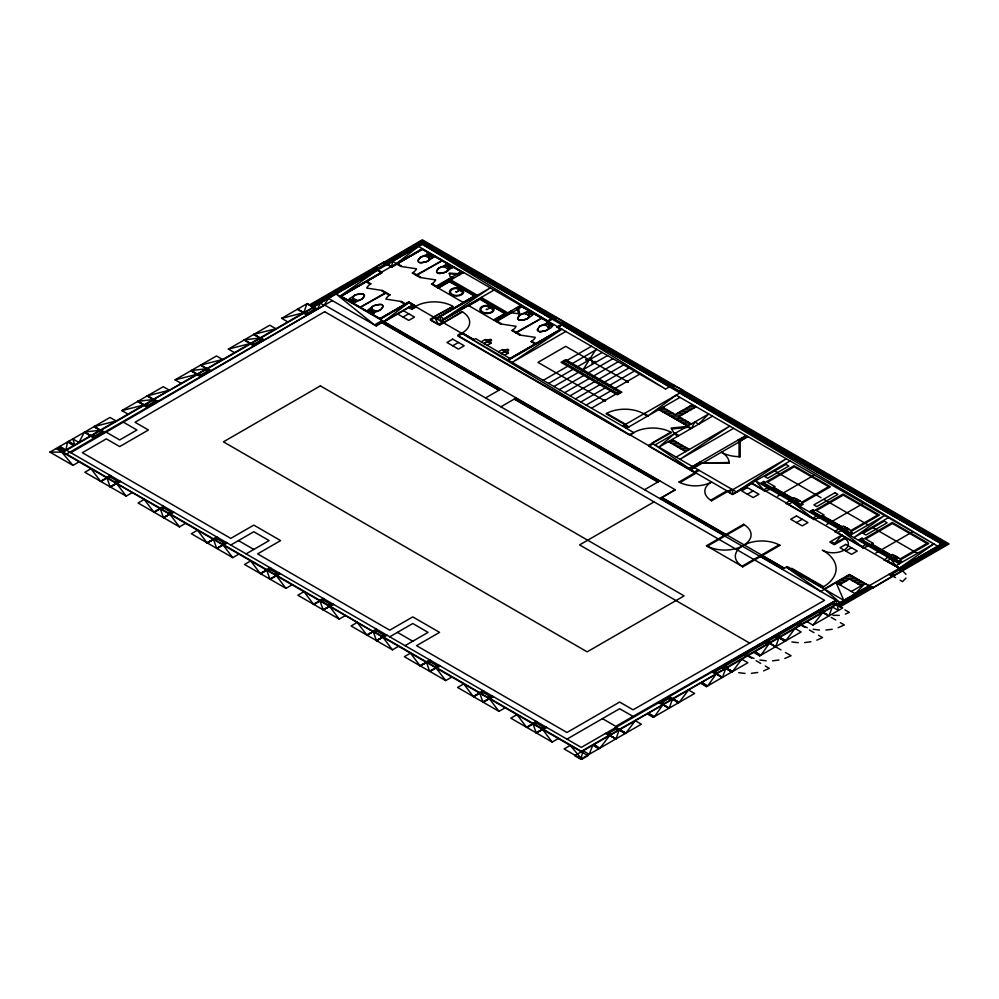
<?xml version="1.0" encoding="UTF-8"?>
<svg xmlns="http://www.w3.org/2000/svg" width="999" height="999" viewBox="0 0 999 999"><rect width="100%" height="100%" fill="white"/><g stroke="black" fill="none" stroke-linecap="round" stroke-linejoin="round"><path stroke-width="1.5" d="M649.325 446.041L732.629 494.13L732.679 489.722M382.754 305.582A5.232 3.022 0 0 1 382.804 306.044L382.817 306.069M592.095 363.673L592.157 361.588L595.716 361.588M351.611 300.537L352.709 301.036M449.463 266.571L448.364 266.034M530.569 313.399L529.532 312.862M548.414 324.675L549.487 325.299M550.262 324.8L547.489 323.339M459.315 274.95L457.767 273.726L449.388 273.064L449.837 276.111L453.346 278.396M353.221 300.549L350.874 300.05L351.623 299.613L355.669 301.823M370.217 311.151L371.715 311.026M447.839 266.608L449.213 266.571L446.853 266.109L448.576 266.233M529.208 313.711L529.77 313.012L531.193 313.936L529.208 313.873M549.937 324.588L548.713 324.95L549.4 324.375M603.346 400.736C606.131 402.135 601.835 400.761 604.095 400.174C607.417 402.085 602.185 399.8 604.845 400.199L604.944 401.186L603.346 400.736L605.019 400.249L604.607 401.323L603.371 400.761L604.495 401.323L605.357 400.562L603.871 400.237L605.419 400.599M626.773 381.044L627.809 381.705C624.912 379.882 629.52 382.742 626.423 382.167L626.373 381.081L627.747 381.88L626.198 381.181L626.885 381.044L627.572 382.043L625.961 381.905L626.535 381.019L627.834 381.63L626.997 381.044M355.619 302.11L354.37 302.085L355.182 301.548M374.225 312.849L372.927 312.625L374.275 312.562M529.233 311.213L527.772 312.063L529.695 313.074M548.988 322.615L546.765 322.952L548.176 322.153M364.198 295.741L364.223 295.329A5.232 3.022 0 0 0 364.148 294.842M537.624 329.52L537.587 329.92A5.232 3.022 0 0 0 537.662 330.469M517.932 318.144L517.907 318.519A5.232 3.022 0 0 0 517.969 319.093M353.471 300.574L352.372 299.975M528.721 313.311L530.319 313.474M433.079 257.317L432.392 256.855L433.766 256.094M451.685 268.007L450.312 267.944L451.61 268.169M383.591 262.125L391.695 266.333L392.607 261.363L396.453 263.586L418.494 246.416L547.602 320.954L555.244 316.546L422.29 239.785L373.951 268.232M457.767 273.726L457.592 274.425L449.213 273.689M371.815 311.326L373.663 312.337M372.053 311.338L370.654 311.526M429.008 255.732L430.082 256.356M430.844 255.931L429.233 255.869L430.569 255.682M943.655 542.782L574.65 755.694L580.731 759.215L583.141 750.798L589.223 754.307L592.732 745.254L598.813 748.775L593.881 744.592L599.962 748.114L609.665 735.476M418.281 260.314L420.154 257.742M436.875 271.054L437.4 270.142M364.098 296.029L363.611 296.903M382.679 306.793L382.292 307.792L382.517 307.205M518.031 317.907L518.756 316.608M537.724 329.283L538.236 328.346M353.746 303.496L352.422 302.722M372.34 314.223L370.966 313.436M452.197 266.533L453.571 267.332M548.064 321.89L549.438 322.677M626.423 382.167L625.911 381.343L627.547 381.993L626.086 381.243M303.796 312.637L306.955 303.721L313.624 307.505L304.208 312.937L297.665 309.091L303.509 312.799L281.643 318.344L287.787 321.89M778.958 637.737L775.736 646.628L769.193 642.844L778.558 637.437L785.039 641.258L779.245 637.574M905.993 578.046L902.547 581.63L900.136 580.232M518.006 317.457L518.943 316.021M369.642 310.677C365.297 308.703 369.48 313.162 371.89 313.236M527.747 312.088L526.473 312.088M547.502 323.489L546.216 323.489M582.342 370.904L588.361 361.326L586.301 359.34L592.207 360.564L590.147 358.579L596.178 349.001M363.174 297.927L364.111 296.478A5.894 3.397 0 0 0 364.335 295.954A7.43 4.296 0 0 0 364.448 295.317M538.249 328.246L537.762 328.858A5.882 3.397 0 0 0 537.537 329.395M382.167 308.004L380.881 309.328A6.056 3.496 0 0 1 380.519 309.702M363.636 296.978L362.325 298.551A6.056 3.496 0 0 1 361.925 298.963M437.312 270.105L437.824 269.181M769.367 643.281L760.988 655.144L754.907 651.623L759.727 655.868L801.111 631.98L795.029 628.458L785.676 640.883L779.582 637.374L785.326 641.083L778.721 637.337L800.424 624.812L804.844 627.372M419.28 258.479L418.319 259.84A5.882 3.397 0 0 0 418.069 260.427A7.43 4.283 0 0 0 417.957 261.051A4.508 2.597 0 0 0 418.094 261.538M437.587 269.493L436.888 270.629A5.882 3.397 0 0 0 436.663 271.154A7.43 4.283 0 0 0 436.563 271.79A4.508 2.597 0 0 0 436.638 272.252M437.662 269.755L438.698 268.444M518.781 316.596L519.817 315.272A6.044 3.496 0 0 1 520.192 314.972A2.56 1.474 0 0 1 520.679 314.697M538.536 327.997L539.56 326.673A6.044 3.496 0 0 1 539.947 326.373M806.917 621.603L812.999 625.112L822.814 612.424M352.784 297.215L353.546 296.366M371.391 307.954L372.59 306.581A6.618 3.821 0 0 1 373.239 306.106A3.047 1.761 0 0 1 373.776 305.806A6.056 3.496 0 0 1 374.4 305.607L377.31 304.72M529.32 316.745L528.071 318.069A6.618 3.821 0 0 1 527.435 318.544A3.047 1.761 0 0 1 526.935 318.868A6.044 3.496 0 0 1 526.323 319.068L525.149 319.393M549.063 328.147C544.967 331.044 555.469 326.71 550.761 325.437M433.653 255.831L434.977 256.593M528.371 310.514L529.695 311.276M603.346 400.799L604.782 401.298L603.458 400.462L603.92 401.261M526.498 311.763L527.784 311.863M447.552 270.654L446.953 271.216M458.816 289.173L459.465 289.173M459.465 289.373L458.816 289.373M460.776 290.297L461.413 290.297M461.401 290.509L460.814 290.534M489.248 306.743L489.897 306.743M489.872 306.955L489.26 306.955M491.196 307.867L491.845 307.867M491.82 308.079L491.233 308.104M381.755 272.739L373.489 267.957L309.89 304.683L317.582 309.128L320.217 303.159L324.063 305.382L328.484 298.389L376.186 325.924L382.105 320.529L374.463 324.937L336.126 293.981L383.828 321.516L408.741 302.697L414.772 306.181M434.515 256.531L428.546 260.577M532.792 314.922L528.259 318.144M351.049 299.95L349.263 298.788L352.709 296.666M368.206 309.915L372.452 306.531A12 6.931 0 0 1 373.414 305.931A8.242 4.758 0 0 1 374.126 305.582A5.807 3.359 0 0 1 374.825 305.307M450.761 268.419L447.227 271.266A11.976 6.918 0 0 1 446.241 271.89A8.242 4.758 0 0 1 445.479 272.265M352.722 296.653L353.858 295.791A12 6.931 0 0 1 354.82 295.192A8.242 4.758 0 0 1 355.532 294.842A5.807 3.359 0 0 1 356.231 294.568M789.635 500.524L790.259 500.024L800.361 505.931L801.398 505.332L761.9 482.529L760.876 483.129L771.091 488.961L764.485 491.246L765.234 490.821M838.661 528.833L839.285 528.334L849.45 534.265L850.486 533.666L810.926 510.839L809.902 511.426L820.117 517.27L819.317 517.657M790.259 500.024L785.726 503.508L787.05 503.409M839.285 528.334L834.752 531.818L836.076 531.718M863.511 547.552L862.774 547.989L869.367 545.704L859.09 539.835L860.127 539.235L899.674 562.075L898.65 562.674L888.548 556.768L884.003 560.252L885.326 560.152M377.335 270.18L339.972 296.204L391.121 266.671M428.621 260.527L428.696 260.477A11.976 6.918 0 0 1 427.647 261.151A8.242 4.758 0 0 1 426.873 261.526M528.334 318.094L528.409 318.044A11.976 6.918 0 0 1 527.36 318.718A8.242 4.758 0 0 1 526.585 319.093A5.807 3.347 0 0 1 525.886 319.368M887.849 557.23L888.548 556.768M743.568 545.292L745.329 544.155A25.649 14.81 0 0 0 745.316 525.437L743.568 524.313L706.455 545.766L707.255 546.228L725.449 535.726L724.65 535.264M790.259 569.23L786.475 567.045L787.274 566.583L822.876 587.125L826.011 585.127A44.943 25.949 0 0 0 825.973 552.347M461.913 333.179L463.698 332.043A26.498 15.297 0 0 0 464.223 313.074L462.525 311.888M557.255 327.06L561.788 324.962M520.229 305.682L547.602 321.616L551.685 319.131L547.489 321.553L521.49 306.406L518.506 308.129M70.842 452.697L324.638 305.045L839.922 602.547L824.587 589.248M383.828 321.99L408.741 307.605L410.514 308.629L415.347 305.844L408.741 302.035L380.157 318.731L340.884 296.204L381.643 272.665L340.996 296.266L380.032 318.806L408.916 302.135L415.172 305.944L408.741 302.235M388.012 264.211L387.437 264.548L391.695 266.995L422.227 249.238L463.161 272.739M441.408 321.091L480.444 298.414L506.618 313.536L495.079 320.192L496.341 320.929L510.814 312.575M508.166 359.64L560.926 329.171L507.767 359.865M79.108 461.85L72.964 465.397L49.95 452.11L110.002 417.432L116.134 420.979L94.206 426.548L100.587 430.494L91.221 435.901L84.678 432.055L100.062 430.269L93.918 426.723M128.022 414.123L121.878 410.577L163.274 386.675L169.418 390.222L147.477 395.791L153.334 399.513L137.899 401.323L144.443 405.169L153.858 399.737M181.244 383.404L175.1 379.857L216.483 355.956L222.627 359.503L200.762 365.035L207.305 368.881L250.761 343.793L244.093 340.01M228.371 349.101L269.755 325.199L275.899 328.746L253.971 334.315L259.827 338.024L244.38 339.847L250.237 343.556L228.371 349.101L234.515 352.647M281.643 318.344L307.242 303.559L314.198 307.168M310.689 305.145L374.3 268.419M384.515 262.525L422.34 240.684L554.495 316.983M311.613 305.682L375.212 268.956M385.439 263.062L422.29 241.783L553.521 317.545M376.823 268.818L385.439 263.848M312.924 306.443L376.536 269.718M386.75 263.823L423.613 242.545M941.47 543.918L422.34 244.193L62.238 452.11L49.95 452.11M377.51 270.279L381.593 272.165M62.7 452.372L90.996 436.026L84.391 432.217L78.946 442.457L72.802 438.911L74.75 444.88L68.606 441.333L73.601 445.542L67.457 441.995L66.021 449.912L59.878 446.366L64.011 451.073L57.867 447.527L72.964 465.397M144.268 405.269L100.812 430.369L94.206 426.548M197.54 374.513L153.396 399.475M207.13 368.981L197.078 374.25M422.977 244.568L425.05 243.369M424.413 245.392L426.473 244.193M93.519 436.825L102.185 431.818M146.791 406.069L155.407 401.099M200.062 375.312L208.679 370.342M253.284 344.593L261.9 339.623M306.556 313.836L315.172 308.866M425.849 246.216L427.909 245.03M66.546 454.058L332.33 300.612M391.695 266.333L422.34 248.639M391.571 266.933L387.562 264.485L391.695 266.87L422.34 249.163L461.788 272.065M340.996 296.266L382.33 272.402L377.909 270.055M391.695 266.995L422.34 249.3M427.285 247.053L429.345 245.854M428.721 247.877L430.781 246.678M430.157 248.701L432.217 247.515M396.74 264.086L400.761 266.408L401.448 266.009L397.427 263.686M431.593 249.538L433.653 248.339M433.029 250.362L435.089 249.163M349.675 299.213L348.863 299.95L353.346 302.535M428.434 255.269L426.648 254.108L428.833 253.771L433.316 256.356M434.453 251.186L436.526 250M435.889 252.023L437.962 250.824M437.325 252.847L439.398 251.648M352.884 302.797L354.37 301.935M438.761 253.671L440.834 252.485M353.634 303.221L355.12 302.36M440.197 254.508L442.27 253.309M441.695 255.369L443.756 254.171M382.442 290.497L381.755 290.896L389.223 295.204L389.91 294.805L382.442 290.497L366.72 288.049A16.271 9.403 0 0 1 370.941 283.816M443.131 256.194L445.192 255.007M444.567 257.018L446.628 255.831M385.889 292.482L360.402 307.205L386.463 292.819M415.921 275.15L441.983 260.764L416.496 275.487M445.991 257.854L448.064 256.656M447.427 258.679L449.5 257.492M448.863 259.515L450.936 258.316M419.93 277.472L420.629 277.073L413.161 272.764L412.475 273.164L419.93 277.472L435.664 279.857A16.271 9.403 0 0 1 431.443 284.091M450.299 260.339L452.372 259.141M447.028 266.009L445.192 264.947L445.991 264.872M451.735 261.164L453.808 259.977M451.848 267.07L447.427 264.51L445.654 264.685M453.171 262L455.244 260.801M454.607 262.824L456.68 261.626M456.043 263.649L458.104 262.462M371.428 313.499L372.914 312.637M450.874 267.632L452.31 266.795M457.48 264.485L459.54 263.286M372.227 313.961L373.726 313.099M451.685 268.094L453.121 267.27M458.916 265.309L460.976 264.111M460.352 266.134L462.412 264.947M405.582 303.858L401.561 301.536L400.874 301.935L404.895 304.258M461.788 266.97L463.848 265.771M463.224 267.794L465.284 266.608M464.66 268.619L466.72 267.432M379.982 318.631L408.741 302.035M435.601 286.526L461.213 271.74M379.982 319.305L408.741 302.697M451.223 278.172L436.75 286.526L438.012 287.25L449.562 280.594L476.198 295.966M458.916 273.726L461.9 272.003M466.083 269.455L468.156 268.256M106.843 477.322L110.165 475.399M132.33 492.569L126.186 496.116L84.853 472.252L90.996 468.706L100.587 481.343L107.243 477.559L62.7 451.835M106.955 477.922L116.833 483.091M100.874 481.506L107.018 477.959L110.165 486.875L116.596 483.491L126.186 496.116M107.817 477.897L111.151 475.974M463.623 272.465L450.761 279.895L477.397 295.267M467.52 270.279L469.592 269.093M438.012 287.912L449.562 281.256L475.049 295.966M108.791 478.459L110.689 477.36M438.361 288.112L449.5 281.681M468.956 271.104L471.029 269.917M376.186 325.924L412.587 304.92L410.926 308.391L408.741 307.13M470.392 271.94L472.465 270.741M471.828 272.764L473.901 271.578M452.347 306.006L450.312 305.02A26.498 15.297 0 0 0 417.432 305.332L412.362 308.691L410.751 308.491M473.264 273.601L475.337 272.402M416.034 306.905L412.187 309.128L411.501 308.728M474.7 274.425L476.773 273.227M115.447 482.305L117.345 481.206M402.997 317.083L408.741 313.761M116.421 482.867L119.755 480.944M476.136 275.249L478.196 274.063M110.165 486.875L116.309 483.329M116.371 483.354L160.514 508.316L153.858 512.1L144.206 499.438L138.074 502.984L179.458 526.873L185.602 523.326M110.452 487.037L116.596 483.491M117.407 483.429L120.729 481.506M477.572 276.086L479.632 274.887M479.008 276.91L481.068 275.712M457.992 290.896L460.302 289.71M480.444 277.734L482.505 276.548M460.289 289.972L458.029 291.109M481.88 278.571L483.941 277.372M483.316 279.395L485.377 278.197M484.752 280.22L486.813 279.033M486.176 281.056L488.249 279.857M487.612 281.88L489.685 280.694M489.048 282.705L491.121 281.518M490.484 283.541L492.557 282.342M491.92 284.365L493.993 283.179M436.638 318.144L475.624 295.642L436.75 318.206L435.264 317.345L430.444 320.13L438.136 324.575L442.957 321.79L441.296 321.029L481.643 297.727M463.099 302.397L474.238 295.966M493.356 285.19L495.429 284.003M435.089 317.445L436.588 318.306L475.736 295.704M436.638 318.806L490.259 287.849L444.043 318.906L440.259 316.72L440.434 320.991L494.043 290.035M494.792 286.026L496.865 284.827M496.228 286.85L498.289 285.664M497.664 287.687L499.725 286.488M468.843 305.706L479.982 299.275M499.15 288.549L501.223 287.35M500.586 289.373L502.659 288.174M443.643 322.852L439.797 325.062L439.11 324.675M502.022 290.197L504.095 289.011M503.459 291.034L505.531 289.835M504.895 291.858L506.968 290.659M506.331 292.682L508.404 291.496M507.767 293.519L509.827 292.32M509.203 294.343L511.263 293.144M510.639 295.167L512.699 293.981M488.424 308.466L490.372 307.33M488.823 308.691L490.771 307.567M512.075 296.004L514.135 294.805M513.511 296.828L515.571 295.642M514.947 297.652L517.007 296.466M516.383 298.489L518.444 297.29M517.807 299.313L519.88 298.127M519.243 300.137L521.316 298.951M160.115 508.079L163.436 506.156M473.901 339.648L462.874 333.291L458.054 336.076L629.008 434.777L634.003 432.555L630.844 434.84L629.233 434.64M160.227 508.678L170.042 513.823L163.436 517.632L160.29 508.716L153.858 512.1M154.146 512.262L160.29 508.716M161.089 508.653L164.423 506.73M520.679 300.974L522.752 299.775M162.013 509.178L163.898 508.079M522.115 301.798L524.188 300.612M493.581 319.992L504.72 313.561M523.551 302.635L525.624 301.436M493.931 320.192L505.469 313.536L479.982 298.813M520.679 305.407L507.829 312.837L481.193 297.452M524.987 303.459L527.06 302.26M452.709 345.779L458.454 342.47M496.341 321.591L521.94 306.805M526.423 304.283L528.496 303.097M527.859 305.12L529.92 303.921M168.719 513.061L170.617 511.963M529.295 305.944L531.356 304.745M169.705 513.623L173.027 511.7M163.724 517.794L170.28 513.948L213.736 539.035L207.068 542.819L197.49 530.194L191.346 533.741L232.73 557.629L238.873 554.083M170.617 514.148L173.951 512.225M468.444 305.482L500.362 323.901L501.048 323.514L497.027 321.191M473.326 339.985L475.624 338.661L510.064 358.541M530.731 306.768L532.792 305.582M532.167 307.605L534.228 306.406M527.06 311.613L528.496 310.776M533.603 308.429L535.664 307.23M535.039 309.253L537.1 308.067M481.131 341.833L485.039 339.585L485.764 340.184A4.583 2.647 0 0 0 490.184 339.697L490.996 340.172M536.475 310.09L538.536 308.891M537.899 310.914L539.972 309.727M528.783 311.476L533.254 314.061L532.455 314.797L531.018 314.036M484.053 343.531L485.489 342.694M484.34 343.693L485.776 342.869M539.335 311.738L541.408 310.552M540.771 312.575L542.844 311.376M542.207 313.399L544.28 312.212M487.275 345.379L491.171 343.132A4.021 2.323 0 0 1 491.52 340.284A1.336 0.774 0 0 0 489.96 339.41A4.021 2.323 0 0 1 485.089 339.548M543.643 314.223L545.716 313.037M545.079 315.06L547.152 313.861M515.521 332.655L541.583 318.269L516.096 332.992M546.515 315.884L548.588 314.697M547.952 316.72L550.012 315.522M549.388 317.545L551.448 316.346M519.53 334.977L520.229 334.578L512.762 330.269L512.075 330.669L519.53 334.977L535.264 337.362A16.271 9.403 0 0 1 531.043 341.583M550.824 318.369L552.884 317.183M547.602 321.616L551.798 319.205L551.223 318.868M555.819 316.883L565.234 322.315M552.435 319.305L555.756 317.382M554.782 319.006L556.68 317.907M498.414 351.81L502.31 349.563A4.021 2.323 0 0 0 507.167 349.325A1.336 0.774 0 0 1 508.691 350.237A4.021 2.323 0 0 0 508.454 353.047L504.557 355.357M501.336 353.509L502.772 352.672M501.623 353.671L503.059 352.847M561.5 322.877L563.399 321.79M561.038 324.275L564.373 322.352M560.814 329.245L557.142 326.985L561.326 324.7M562.362 325.037L564.423 323.838M563.798 325.861L565.859 324.675M565.234 326.685L567.295 325.499M508.341 359.74L561.101 329.27L557.017 327.06M508.341 360.202L561.962 329.245L512.187 362.425L565.809 331.468M566.67 327.522L568.731 326.323M568.106 328.346L570.167 327.16M569.53 329.171L571.603 327.984M570.966 330.007L573.039 328.808M572.402 330.831L574.475 329.645M213.324 538.811L216.658 536.888M207.355 542.981L213.898 539.135L223.314 544.58L216.658 548.351L213.499 539.435L207.068 542.819M573.838 331.668L575.911 330.469M214.31 539.373L217.632 537.45M215.285 539.935L217.17 538.836M575.274 332.492L577.347 331.293M576.71 333.316L578.783 332.13M578.146 334.153L580.219 332.954M579.582 334.977L581.643 333.778M581.018 335.801L583.079 334.615M222.003 543.818L223.888 542.719M222.914 544.343L226.249 542.42M582.454 336.638L584.515 335.439M216.945 548.513L223.489 544.68L267.008 569.792L260.339 573.576L250.699 560.914L244.555 564.46L285.951 588.361L292.095 584.815M223.888 544.905L227.223 542.981M583.891 337.462L585.951 336.263M585.327 338.286L587.387 337.1M586.763 339.123L588.823 337.924M230.781 545.042L253.796 531.743L269.131 540.596L246.104 553.883M485.551 397.952L500.874 389.098M588.199 339.947L590.259 338.761M589.622 340.771L591.695 339.585M591.058 341.608L593.131 340.409M592.494 342.432L594.567 341.246M593.93 343.256L596.003 342.07M566.208 360.864L563.686 362.325L617.295 393.281M566.895 360.464L591.47 346.278M595.367 344.093L597.439 342.894M596.803 344.917L598.876 343.731M598.239 345.754L600.312 344.555M599.675 346.578L601.735 345.379M543.244 380.344L567.757 366.196M570.966 364.348L571.603 363.973M572.352 363.549L596.865 349.388M601.111 347.402L603.171 346.216M500.874 406.793L516.208 397.952M602.547 348.239L604.607 347.04M603.983 349.063L606.043 347.864M605.419 349.887L607.479 348.701M548.588 383.429L573.101 369.28M576.311 367.42L576.947 367.058M577.684 366.633L602.197 352.472M606.855 350.724L608.915 349.525M608.291 351.548L610.352 350.349M609.715 352.372L611.788 351.186M611.151 353.209L613.224 352.01M553.921 386.513L578.433 372.365M581.643 370.504L582.28 370.142M583.029 369.705L607.542 355.557M612.587 354.033L614.66 352.847M614.085 354.895L616.146 353.708M615.521 355.719L617.582 354.533M559.315 389.635L583.828 375.474M587.05 373.626L587.674 373.251M588.423 372.827L612.936 358.678M616.957 356.556L619.018 355.357M618.393 357.38L620.454 356.193M619.83 358.204L621.89 357.018M621.253 359.041L623.326 357.842M564.66 392.707L589.173 378.559M592.382 376.698L593.019 376.336M593.756 375.911L618.269 361.75M622.689 359.865L624.762 358.678M624.125 360.701L626.198 359.503M625.561 361.526L627.634 360.327M266.608 569.567L269.93 567.644M260.627 573.738L267.17 569.892L276.586 575.337L269.93 579.108L266.77 570.192L260.339 573.576M626.997 362.35L629.07 361.163M267.582 570.129L270.904 568.206M570.054 395.829L594.567 381.68M597.777 379.82L598.413 379.458M599.163 379.021L623.676 364.872M268.494 570.654L270.392 569.567M628.433 363.186L630.506 361.988M629.87 364.011L631.942 362.812M631.306 364.835L633.366 363.648M632.742 365.671L634.802 364.473M575.387 398.913L599.899 384.752M603.121 382.904L603.746 382.542M604.495 382.105L629.008 367.957M634.178 366.496L636.238 365.297M275.212 574.537L277.11 573.438M635.614 367.32L637.674 366.133M276.186 575.099L279.52 573.176M270.217 579.27L276.76 575.436L320.217 600.524L313.561 604.295L303.971 591.67L297.827 595.217L339.223 619.118L345.367 615.571M277.16 575.661L280.494 573.738M637.05 368.156L639.11 366.958M580.794 402.023L605.294 387.874M608.516 386.014L609.14 385.651M609.889 385.227L634.402 371.066M638.486 368.981L640.546 367.794M639.922 369.805L641.982 368.619M641.346 370.641L643.418 369.443M642.782 371.466L644.855 370.279M625.911 381.343L627.06 382.205L625.849 381.506L627.06 382.205L627.809 381.78L627.235 381.106M586.126 405.107L610.639 390.959M613.848 389.098L614.485 388.736M615.234 388.299L639.747 374.15M644.218 372.29L646.291 371.104M645.654 373.127L647.727 371.928M647.09 373.951L649.163 372.764M605.244 401.036L603.871 400.237M648.526 374.787L650.599 373.589M591.47 408.191L615.983 394.043M616.72 393.606L619.193 392.182L565.571 361.226M649.962 375.612L652.035 374.413M651.398 376.436L653.458 375.249M652.834 377.272L654.894 376.074M654.27 378.097L656.331 376.898M655.706 378.921L657.767 377.734M657.142 379.757L659.203 378.559M658.578 380.582L660.639 379.383M660.014 381.406L662.075 380.219M643.581 413.686L641.62 412.662A26.498 15.297 0 0 0 608.753 412.35L606.043 413.761L629.008 427.01L624.25 424.925M661.438 382.242L663.511 381.044M662.874 383.067L664.947 381.88M664.31 383.891L666.383 382.704M665.746 384.727L667.819 383.529M667.182 385.552L669.255 384.365M668.618 386.376L670.691 385.189M665.571 389.061L673.214 384.652L565.809 322.652L558.166 327.06L665.571 389.061L562.012 324.837M673.788 384.99L672.752 384.927M670.404 387.412L673.726 385.489M672.814 387.15L674.7 386.051M679.532 391.021L681.418 389.922M679.008 392.382L682.342 390.459M319.88 600.324L323.201 598.401M622.527 426.123L683.778 390.759L949.05 543.918L903.121 570.429L751.797 483.066M313.848 604.47L320.454 600.649L329.807 606.056L323.152 609.84L319.992 600.923L313.561 604.295M680.157 393.044L682.23 391.845M320.791 600.849L324.126 598.925M321.765 601.41L323.664 600.324M681.593 393.868L683.666 392.682M683.029 394.705L685.089 393.506M628.259 427.247L626.373 428.346L624.412 425.025M628.833 426.91L647.614 416.084M679.982 397.39L648.189 415.746L676.136 395.167L937.624 546.128L679.982 392.944M684.465 395.529L686.525 394.33M685.901 396.353L687.961 395.167M687.337 397.19L689.397 395.991M328.484 605.294L330.382 604.195M688.773 398.014L690.833 396.828M329.408 605.819L332.729 603.896M323.439 610.002L329.982 606.156L373.039 631.543M330.382 606.393L333.716 604.47M690.209 398.838L692.27 397.652M691.645 399.675L693.706 398.476M693.069 400.499L695.142 399.313M694.505 401.323L696.578 400.137M695.941 402.16L698.014 400.961M692.494 404.607L675.224 414.523L662.762 407.33M697.377 402.984L699.45 401.798M698.813 403.821L700.886 402.622M696.228 406.768L678.958 416.67L691.47 423.901L684.178 423.938M700.249 404.645L702.322 403.446M701.685 405.469L703.758 404.283M703.121 406.306L705.182 405.107M704.557 407.13L706.618 405.931M705.993 407.954L708.054 406.768M707.429 408.791L709.49 407.592M708.865 409.615L710.926 408.416M649.163 446.141L648.813 445.217L671.553 432.555L670.853 432.155L652.085 442.994L653.346 443.718L648.925 446.266L693.93 472.252L698.189 469.805M710.301 410.439L712.362 409.253M711.738 411.276L713.798 410.077M655.069 444.917L708.691 413.961L698.701 424.163L694.854 421.94L691.47 428.346L658.915 409.553M713.161 412.1L715.234 410.914M714.597 412.924L716.67 411.738M716.033 413.761L718.106 412.562M712.537 416.183L658.915 447.127L674.188 433.878L678.034 436.101M717.469 414.585L719.542 413.399M718.905 415.409L720.978 414.223M720.341 416.246L722.414 415.047M721.778 417.07L723.85 415.884M723.214 417.907L725.274 416.708M724.65 418.731L726.71 417.532M726.086 419.555L728.146 418.369M727.522 420.392L729.582 419.193M729.008 421.253L731.081 420.055M730.444 422.077L732.517 420.879M731.88 422.902L733.953 421.715M373.089 631.043L376.423 629.12M398.576 646.291L392.432 649.837L351.099 625.973L357.242 622.427L366.833 635.052L372.977 631.505M367.12 635.227L373.663 631.38L383.079 636.813L376.423 640.596L373.264 631.68L366.833 635.052M733.316 423.738L735.389 422.54M676.136 457.08L729.757 426.123L679.982 459.303L733.603 428.346M374.063 631.605L377.397 629.682M375.037 632.167L376.935 631.081M734.752 424.563L736.812 423.364M736.188 425.387L738.249 424.2M737.624 426.223L739.685 425.025M739.06 427.048L741.121 425.861M740.496 427.872L742.557 426.685M381.705 636.013L383.591 634.927M741.932 428.708L743.993 427.51M382.679 636.575L386.014 634.652M376.71 640.759L383.254 636.912L426.71 662L420.104 665.809L410.464 653.146L404.32 656.693L445.716 680.594L451.848 677.047M383.653 637.15L386.988 635.227M743.368 429.533L745.429 428.346M744.792 430.369L746.865 429.17M389.735 636.813L412.762 623.526L428.084 632.367L405.07 645.666M644.505 489.722L659.839 480.869M746.228 431.193L748.301 429.995M747.664 432.018L749.737 430.831M749.1 432.854L751.173 431.655M688.536 468.681L746.003 435.502M688.935 468.906L700.249 462.375M738.948 440.047L746.403 435.726M750.536 433.678L752.609 432.48M690.147 469.605L701.46 463.074M740.147 440.734L747.614 436.426M690.546 469.842L701.86 463.311M740.546 440.971L748.014 436.663M751.972 434.503L754.045 433.316M753.408 435.339L755.481 434.14M754.844 436.163L756.905 434.965M756.28 436.988L758.341 435.801M696.228 473.114L679.932 482.529L679.008 482.005L699.163 470.367M757.717 437.824L759.777 436.625M759.153 438.648L761.213 437.45M760.589 439.473L762.649 438.286M654.095 501.885L579.582 544.905L749.687 643.119M659.839 498.576L675.162 489.722M662.012 497.514L675.336 489.822L384.228 321.753M762.025 440.309L764.085 439.11M763.461 441.133L765.521 439.947M764.884 441.958L766.957 440.771M766.32 442.794L768.393 441.595M767.756 443.618L769.829 442.432M769.193 444.455L771.265 443.256M770.629 445.279L772.702 444.08M772.065 446.103L774.138 444.917M773.501 446.94L775.574 445.741M774.937 447.764L776.997 446.565M776.373 448.588L778.433 447.402M777.809 449.425L779.869 448.226M779.245 450.249L781.305 449.051M780.681 451.073L782.741 449.887M782.117 451.91L784.178 450.711M783.553 452.734L785.614 451.536M784.977 453.558L787.05 452.372M426.361 661.8L429.695 659.877M786.475 454.42L788.536 453.234M420.392 665.983L426.935 662.137L436.301 667.532L429.632 671.316L426.536 662.437L420.104 665.809M427.335 662.362L430.669 660.439M428.259 662.899L430.157 661.8M787.911 455.257L789.972 454.058M726.885 490.821L710.589 500.224L711.563 500.799L731.705 489.16M789.347 456.081L791.408 454.895M790.783 456.905L792.844 455.719M792.219 457.742L794.28 456.543M793.656 458.566L795.716 457.38M732.629 494.13L790.097 460.951M434.977 666.77L436.875 665.684M795.092 459.403L797.152 458.204M435.951 667.332L439.285 665.421M429.92 671.478L436.526 667.669L479.982 692.757L473.326 696.54L463.736 683.915L457.592 687.462L498.988 711.35L505.132 707.804M436.875 667.869L440.197 665.946M796.515 460.227L798.588 459.028M797.951 461.051L800.024 459.865M799.387 461.888L801.46 460.689M800.823 462.712L802.896 461.513M747.377 494.23L753.121 490.921M802.259 463.536L804.332 462.35M803.696 464.373L805.768 463.174M805.132 465.197L807.204 463.998M767.469 487.737L763.686 489.922L755.594 480.869L899.275 563.836M806.568 466.021L808.628 464.835M769.018 488.623L769.767 488.199M808.004 466.858L810.064 465.659M809.44 467.682L811.5 466.483M810.876 468.506L812.936 467.32M812.312 469.343L814.372 468.144M813.748 470.167L815.808 468.981M815.184 470.991L817.244 469.805M816.608 471.828L818.681 470.629M818.044 472.652L820.117 471.466M777.634 496.253L814.435 475.012M819.48 473.489L821.553 472.29M820.916 474.313L822.989 473.114M822.352 475.137L824.425 473.951M823.788 475.974L825.861 474.775M723.214 535.164L725.224 534.003M825.224 476.798L827.297 475.599M826.66 477.622L828.72 476.436M828.096 478.459L830.157 477.26M790.833 501.223L791.583 500.799M795.941 498.738L800.137 501.161M829.532 479.283L831.593 478.084M795.379 499.537L796.353 498.976L798.813 501.523L799.799 500.961L795.379 499.537L798.813 501.523M788.598 504.308L792.382 502.122L812.711 518.231L816.495 516.033M830.968 480.107L833.029 478.921M796.69 500.761L798.526 499.7M832.404 480.944L834.465 479.745M833.84 481.768L835.901 480.569M835.276 482.592L837.337 481.406M836.7 483.429L838.773 482.23M838.136 484.253L840.209 483.066M479.582 692.532L482.904 690.609M839.572 485.077L841.645 483.891M479.695 693.119L489.572 698.289L482.904 702.072L479.757 693.156L473.326 696.54M473.613 696.703L479.757 693.156M480.556 693.094L483.891 691.171M841.008 485.914L843.081 484.715M481.53 693.656L483.429 692.557M842.444 486.738L844.517 485.551M843.943 487.599L846.003 486.413M845.379 488.436L847.439 487.237M846.815 489.26L848.875 488.061M488.249 697.527L490.147 696.44M848.238 490.084L850.311 488.898M489.173 698.064L492.495 696.141M483.191 702.235L489.735 698.388L533.254 723.513L526.598 727.297L516.958 714.635L510.814 718.181L552.197 742.082L558.341 738.536M490.147 698.626L493.469 696.703M849.674 490.921L851.747 489.722M796.465 522.564L802.209 519.255M851.111 491.745L853.183 490.546M852.547 492.569L854.62 491.383M853.983 493.406L856.056 492.207M855.419 494.23L857.492 493.031M814.26 519.118L813.511 519.555L820.117 517.27M818.044 516.933L818.793 516.508M856.855 495.054L858.928 493.868M858.291 495.891L860.351 494.692M859.727 496.715L861.787 495.529M861.163 497.539L863.223 496.353M761.787 555.844L760.926 555.344L779.133 544.842L779.982 545.342L742.844 566.783L706.455 545.766L708.428 546.74M761.163 557.067L763.174 555.906M862.599 498.376L864.659 497.177M864.035 499.2L866.096 498.014M865.471 500.024L867.532 498.838M866.907 500.861L868.968 499.662M826.66 524.562L863.461 503.309M868.331 501.685L870.404 500.499M869.767 502.522L871.84 501.323M871.203 503.346L873.276 502.147M872.639 504.17L874.712 502.984M874.075 505.007L876.148 503.808M875.511 505.831L877.584 504.632M876.947 506.655L879.02 505.469M839.859 529.532L840.609 529.095M878.383 507.492L880.444 506.293M844.967 527.047L849.225 529.495M844.392 527.834L845.379 527.272L847.839 529.832L848.813 529.258L844.392 527.834L847.839 529.832M837.624 532.604L841.408 530.419L861.962 546.665L865.758 544.48M879.819 508.316L881.88 507.117M845.716 529.058L847.552 528.009M881.255 509.14L883.316 507.954M882.691 509.977L884.752 508.778M782.454 569.368L786.3 567.145L843.768 600.324L836.076 582.629L855.244 593.693L864.834 583.716L851.398 591.47M884.127 510.801L886.188 509.615M885.564 511.625L887.624 510.439M887 512.462L889.06 511.263M790.097 569.33L791.82 568.344L823.613 586.7L822.876 587.125M833.553 544.243L845.666 537.25M850.024 535.389L884.527 515.472L853.87 537.612L888.373 517.694M888.423 513.286L890.496 512.1M889.859 514.11L891.932 512.924M891.295 514.947L893.368 513.748M532.854 723.288L536.188 721.365M892.731 515.771L894.804 514.585M526.885 727.459L533.429 723.613L542.844 729.045L536.188 732.829L533.029 723.913L526.598 727.297M533.828 723.85L537.162 721.927M894.167 516.608L896.24 515.409M534.752 724.375L536.638 723.288M895.604 517.432L897.676 516.233M897.04 518.256L899.112 517.07M898.476 519.093L900.536 517.894M845.778 551.036L851.523 547.727M899.912 519.917L901.972 518.718M541.458 728.259L543.356 727.16M901.398 520.779L903.471 519.58M542.445 728.82L545.766 726.897M536.475 732.991L543.019 729.145L581.818 751.56M902.834 521.603L904.907 520.417M543.419 729.382L546.74 727.459M904.27 522.44L906.343 521.241M867.307 545.367L868.044 544.942M905.706 523.264L907.779 522.065M907.142 524.088L909.215 522.902M908.578 524.925L910.651 523.726M910.014 525.749L912.075 524.562M911.45 526.573L913.511 525.387M912.886 527.41L914.947 526.211M914.322 528.234L916.383 527.047M915.758 529.058L917.819 527.872M875.911 552.996L912.711 531.743M917.194 529.895L919.255 528.696M918.63 530.719L920.691 529.532M920.054 531.555L922.127 530.357M921.49 532.38L923.563 531.181M922.926 533.204L924.999 532.017M566.957 739.123L619.655 708.703L633.029 716.42L836.076 600.324L838.423 610.426L832.342 606.917L828.895 615.933L822.414 612.125L835.614 604.495L840.384 607.255M924.362 534.04L926.435 532.842M925.798 534.865L927.871 533.666M839.684 584.715L849.45 579.083L861.275 585.776M927.234 535.689L929.307 534.502M889.122 557.966L889.859 557.529M894.23 555.481L898.538 557.829M893.593 556.243L894.567 555.681L897.04 558.229L898.014 557.667L893.593 556.243L897.04 558.229M928.67 536.525L930.743 535.327M886.875 561.051L890.671 558.866L895.828 565.821L899.337 568.244M894.917 557.467L896.752 556.406M930.106 537.35L932.167 536.151M931.543 538.174L933.603 536.987M932.979 539.01L935.039 537.812M934.415 539.835L936.475 538.648M935.851 540.659L937.911 539.472M633.029 716.42L615.809 726.36L602.434 718.643M937.287 541.495L939.347 540.297M836.076 600.324L581.306 747.414L66.483 450.187M938.723 542.32L940.783 541.133M607.829 733.753L616.495 728.758M661.101 702.996L669.705 698.026M714.372 672.24L722.989 667.27M723.963 666.708L744.792 654.682M745.778 654.108L766.67 642.045M767.594 641.52L776.198 636.55M777.172 635.988L798.076 623.925M799.05 623.351L819.879 611.326M820.866 610.764L833.316 603.571M940.146 543.144L942.219 541.957M580.906 751.56L609.203 735.214L615.746 738.998L609.952 735.314M662.649 704.357L672.689 699.088M672.24 698.825L716.383 673.863M715.921 673.601L725.973 668.331M725.511 668.069L747.152 655.569L751.573 658.129M899.112 568.106L884.927 560.389M838.198 605.332L870.229 586.838M891.183 574.6L899.799 569.63M900.886 569.13L945.091 543.618M838.71 605.619L871.091 586.937M901.398 569.43L945.603 543.918L682.055 391.745M839.684 606.193L872.065 587.499M902.384 569.992L947.551 543.918L683.029 391.183M872.352 587.662L849.512 574.862L820.741 591.47L786.3 567.145M892.681 575.923L902.721 570.654L840.434 606.618M580.731 759.215L641.346 724.213L635.264 720.704L625.911 733.129L619.83 729.62L625.561 733.328L619.018 729.545L663.111 704.62M653.234 717.357L694.63 693.456L688.536 689.947L679.183 702.372L673.101 698.863L678.833 702.572L672.752 699.05L678.546 702.734L672.464 699.225L669.255 708.104L663.161 704.595L668.968 708.266L662.874 704.757L654.495 716.62L648.413 713.111L653.234 717.357L647.152 713.835M706.455 686.625L747.839 662.737L741.758 659.215L732.454 671.615L726.373 668.106L732.117 671.815L726.023 668.294L731.83 671.977L725.736 668.468L722.527 677.347L716.433 673.838L722.24 677.509L716.158 674L707.767 685.863L701.685 682.354L706.455 686.625L700.361 683.116M812.999 625.112L842.731 607.941L832.804 602.21M581.88 759.215L570.229 745.391L564.085 748.938L581.88 759.215L588.024 755.669L56.094 448.563M845.379 614.11L849.275 612.387L844.917 609.865M100.587 481.343L107.018 477.959M163.436 517.632L169.867 514.248L179.458 526.873M216.658 548.351L223.089 544.967L232.73 557.629M269.93 579.108L276.361 575.724L285.951 588.361M323.152 609.84L329.583 606.455L339.223 619.118M376.423 640.596L382.854 637.212L392.432 649.837M429.632 671.316L436.063 667.931L445.716 680.594M482.904 702.072L489.335 698.688L498.988 711.35M536.188 732.829L542.607 729.445L552.197 742.082M633.965 432.505L635.926 431.481A26.498 15.297 0 0 1 668.781 431.181L670.829 432.155M709.839 482.867L711.588 481.955L710.014 482.954A22.977 13.262 0 0 0 710.014 499.725L711.588 500.749M743.618 545.317L745.579 544.305M438.186 268.731A5.807 3.347 0 0 1 438.623 268.331A8.242 4.758 0 0 1 439.285 267.894A11.976 6.918 0 0 1 440.334 267.32L445.542 265.21M521.416 314.198L526.423 312.113M770.229 489.323L771.091 488.961M868.506 546.066L869.367 545.704M377.922 311.101L379.295 310.489A12 6.931 0 0 0 380.357 309.927M359.228 300.399L360.701 299.75A12 6.931 0 0 0 361.75 299.188M374.238 312.6L377.797 311.151M542.582 324.9L541.108 325.562A11.976 6.918 0 0 0 540.172 326.111M542.669 324.937L546.166 323.514M426.935 254.47L421.79 256.581A11.976 6.918 0 0 0 420.716 257.143A8.242 4.758 0 0 0 420.067 257.592A5.807 3.347 0 0 0 419.58 257.992M355.644 301.86L359.253 300.437M521.603 314.31L522.639 313.948A6.369 3.684 0 0 1 523.276 313.736L523.763 313.624M784.814 658.491L791.071 655.744L785.551 652.559M838.086 627.734L844.342 624.974L840.321 622.664M421.84 256.731L424.625 255.906A1.498 0.862 0 0 1 425.162 255.856M440.384 267.445L441.183 267.17M816.782 640.159L822.527 637.574L818.506 635.252M763.573 670.878L769.255 668.331L765.234 666.008M378.084 310.739L379.121 310.377A9.128 5.27 0 0 0 380.07 309.952A2.56 1.474 0 0 0 380.444 309.727M542.382 325.349L541.346 325.711A9.128 5.27 0 0 0 540.347 326.099A2.56 1.474 0 0 0 540.022 326.361M441.221 267.145L443.169 266.608A1.498 0.862 0 0 1 443.706 266.558M603.696 400.337L605.132 401.161L603.746 400.299M425.711 261.738L426.623 261.463A6.044 3.496 0 0 0 427.197 261.288A2.56 1.474 0 0 0 427.672 261.001A9.128 5.27 0 0 0 428.371 260.514L428.983 259.877A6.369 3.684 0 0 0 429.333 259.503M545.317 330.669L546.078 330.444A6.044 3.496 0 0 0 546.603 330.219A3.047 1.761 0 0 0 547.165 329.957A6.618 3.821 0 0 0 547.802 329.445M356.543 294.53L355.781 294.905A6.056 3.496 0 0 0 355.207 295.092M444.368 272.552L445.217 272.203A6.044 3.496 0 0 0 445.804 272.015M525.549 319.418L524.662 319.518M545.029 330.844L543.518 331.168L544.83 330.906M425.499 261.8L424.138 262.175L425.399 262.013M356.905 294.568L362.088 293.806A3.859 2.235 0 0 1 362.55 293.831A1.424 0.824 0 0 1 362.974 293.943A2.235 1.286 0 0 0 362.387 293.743A4.495 2.597 0 0 0 361.513 293.669A7.43 4.296 0 0 0 360.439 293.681M375.512 305.307L377.197 304.807M443.618 272.677L444.305 272.477L443.406 272.727M524.85 319.593L523.701 319.78L524.787 319.618M443.269 272.764L443.057 272.939M357.342 294.33L359.503 293.831A5.894 3.397 0 0 1 360.427 293.694M443.194 272.902L441.608 273.114L442.507 272.964M175.1 379.857L197.028 374.288L191.171 370.567L206.618 368.743L200.474 365.209M121.878 410.577L143.756 405.045L137.612 401.498M542.757 331.318L543.481 331.168L541.396 331.518A5.882 3.397 0 0 0 542.32 331.493L542.482 331.368M523.501 319.83L522.552 320.08A5.882 3.397 0 0 1 521.69 320.242A7.43 4.283 0 0 1 520.591 320.304A4.508 2.597 0 0 1 519.742 320.229M377.272 304.857L380.656 304.545A3.859 2.235 0 0 1 381.156 304.57A1.424 0.824 0 0 1 381.568 304.67M523.389 319.83L520.167 320.142A3.859 2.223 0 0 1 519.567 320.117M757.717 672.477L751.398 673.338M423.314 262.325L424.1 262.188L422.902 262.55A5.882 3.397 0 0 1 421.978 262.675A7.43 4.283 0 0 1 420.879 262.737A4.508 2.597 0 0 1 420.03 262.662A2.235 1.286 0 0 1 419.493 262.55M377.023 311.039L377.472 310.939A6.381 3.684 0 0 0 378.134 310.751M832.229 629.258L825.911 630.057M810.926 641.745L804.67 642.582M441.708 273.202L441.433 273.251A5.882 3.397 0 0 1 440.509 273.376M376.835 311.039L376.223 311.151A4.758 2.747 0 0 1 375.661 311.213M523.788 313.611L524.438 313.499A4.745 2.747 0 0 1 524.999 313.436M423.164 262.35L422.115 262.537A3.934 2.273 0 0 1 421.678 262.575L420.891 262.612A5.232 3.022 0 0 1 420.055 262.562A2.473 1.424 0 0 1 419.568 262.5M377.872 304.732L378.109 304.57A5.894 3.397 0 0 1 379.033 304.433A7.43 4.296 0 0 1 380.119 304.37A4.495 2.597 0 0 1 380.919 304.42A2.235 1.286 0 0 1 381.506 304.558A2.972 1.711 0 0 1 382.28 304.845M441.496 273.139L440.709 273.276A3.934 2.273 0 0 1 440.272 273.314L439.597 273.339M357.118 300.499A4.758 2.747 0 0 0 357.704 300.437L358.866 300.212A6.381 3.684 0 0 0 359.54 300.012L360.527 299.638A9.128 5.27 0 0 0 361.526 299.238A2.56 1.474 0 0 0 361.85 298.988M544.18 324.9L543.131 325.112A6.369 3.684 0 0 0 542.332 325.324M345.479 293.219L346.116 293.119M778.958 660.014L772.639 660.814M557.704 326.985L558.404 326.923M690.609 428.833L687.05 426.448L671.141 428.072L673.613 432.48L678.895 435.601M671.49 429.008L687.337 427.41L687.05 426.448M409.428 256.156L410.114 256.094M429.757 255.294L430.619 255.469M448.626 267.108L450.299 268.094M371.079 310.851L371.878 310.914M371.303 311.775L372.914 312.774M549.163 324.238L550.062 324.438M518.506 308.791L517.295 308.891L518.556 313.736L519.705 313.661L518.506 308.791L516.383 307.904M839.285 615.372L832.916 615.334M541.033 331.531L539.822 331.506A3.859 2.223 0 0 1 539.26 331.481A1.424 0.824 0 0 1 538.836 331.368M740.147 441.396L739.06 441.433L739.06 456.743L740.209 456.743L740.147 441.396L737.674 440.309M352.672 300.112L351.86 300.587M687.225 425.686L688.423 425.661M848.875 575.237L850.087 575.199M518.556 313.736L513.111 313.037L510.402 311.351M661.438 408.091L664.023 408.054M683.491 450.312L687.911 450.287M659.777 409.852L667.07 409.815M662.824 411.6L670.117 411.576M665.858 413.361L673.151 413.324M671.316 443.294L678.608 443.256M674.362 445.042L681.655 445.017M677.397 446.803L684.69 446.765M680.444 448.563L687.737 448.526M548.526 322.877L553.009 325.462L552.484 326.298M585.664 359.965L586.925 359.965M627.11 382.167L625.849 381.381L627.347 382.105M689.572 406.306L695.429 406.306M677.347 413.361L684.69 413.361M668.905 415.122L681.655 415.122M671.952 416.87L679.295 416.87M674.987 418.631L682.342 418.631M678.034 420.392L685.376 420.392M681.081 422.14L688.423 422.14M671.715 439.747L672.527 439.747M668.681 441.496L675.561 441.496M813.798 519.318L786.65 503.646M845.828 576.985L853.183 576.985M842.794 578.746L856.218 578.746M839.747 580.506L846.977 580.506M851.922 580.506L859.265 580.506M836.7 582.255L843.943 582.255M854.957 582.255L862.312 582.255M838.486 584.015L840.896 584.015M858.004 584.015L864.322 584.015M826.835 614.073L822.876 612.387M702.609 463.074L729.183 463.111L729.12 462.475L702.609 463.074L700.711 461.65M686.525 408.054L693.818 408.091M683.491 409.815L690.784 409.852M680.444 411.576L687.737 411.6M507.367 352.647L508.079 352.822M490.859 342.882L489.572 342.732M798.301 642.682L791.932 641.982M546.753 323.738L548.638 324.862M745.029 673.438L738.711 672.702M352.41 300.899L354.32 302.035M819.48 630.057L813.174 629.258M766.208 660.814L759.902 660.014M526.948 312.325L528.946 313.499M400.761 266.408L416.496 268.793A16.271 9.403 0 0 1 412.275 273.014M500.362 323.901L516.096 326.298A16.271 9.403 0 0 1 511.875 330.519M401.561 301.536L385.889 299.113A16.271 9.403 0 0 1 390.06 294.855M432.205 257.642L429.807 256.256M604.445 400.174L605.419 400.861L604.32 400.174L605.007 400.299M786.076 640.521L780.107 638.074M732.804 671.278L726.835 668.831M807.317 627.734L800.599 624.712L822.239 612.225L826.66 614.772M754.045 658.491L747.327 655.469L768.968 642.981L781.018 649.937M679.033 481.955L680.781 482.867A22.977 13.262 0 0 0 709.827 482.854M779.957 545.317L778.009 544.305A25.649 14.81 0 0 0 745.579 544.305M673.613 384.89L683.378 390.522L673.326 385.252M554.782 316.808L565.347 322.914M565.059 323.077L672.464 385.09M564.085 323.639L671.49 385.651M553.858 318.469L562.474 323.439M671.84 386.576L680.444 391.558M420.854 242.607L552.085 318.369M562.649 324.475L670.054 386.476M680.619 392.582L944.167 544.742M419.418 243.431L421.541 244.655M940.671 544.38L942.731 545.566M417.982 244.268L420.104 245.492M939.235 545.204L941.295 546.403M416.546 245.092L418.668 246.316M937.799 546.028L939.859 547.227M548.176 321.291L557.592 326.723M415.109 245.916L417.232 247.153M936.363 546.865L938.436 548.051M429.982 255.494L428.259 255.369L429.233 255.931M430.557 255.831L432.455 256.918L431.743 257.392M449.15 266.571L451.048 267.657M549.962 324.762L550.936 325.337L549.213 325.199M413.673 246.753L415.796 247.977M934.927 547.689L937 548.888M458.341 273.401L460.177 274.463M517.245 307.405L519.08 308.466M412.237 247.577L414.36 248.801M933.491 548.513L935.564 549.712M425.449 255.931L429.807 258.454M443.993 266.633L448.414 269.193M525.099 313.461L529.52 316.021M544.855 324.862L549.275 327.422M410.801 248.401L412.937 249.638M932.055 549.35L934.127 550.536M409.378 249.238L411.501 250.462M930.618 550.174L932.691 551.373M738.536 439.81L740.721 441.071L702.035 463.411L699.849 462.15M407.942 250.062L410.065 251.286M929.182 551.011L931.255 552.197M406.506 250.886L408.628 252.123M927.746 551.835L929.819 553.021M450.649 277.834L452.485 278.896M509.54 311.838L511.388 312.899M405.07 251.723L407.192 252.947M926.323 552.659L928.383 553.858M626.598 381.081L627.809 381.78L592.157 361.588M403.633 252.547L405.756 253.771M924.887 553.496L926.947 554.682M625.849 381.78L626.535 382.167M402.197 253.384L404.32 254.608M923.451 554.32L925.511 555.506M449.15 281.481L474.637 296.204M479.582 299.051L505.069 313.761M400.699 254.245L402.822 255.469M921.952 555.182L924.025 556.368M775.112 471.191L821.028 497.714M824.138 499.5L868.168 524.925M873.326 527.909L917.419 553.359M399.263 255.07L401.398 256.293M920.516 556.006L922.589 557.205M459.428 290.072L457.417 288.911A2.722 1.573 0 0 0 454.52 288.536A6.206 3.584 0 0 0 452.11 294.393A6.206 3.584 0 0 0 462.362 293.157A2.722 1.573 0 0 0 461.7 291.508L459.665 290.334M487.674 306.506L489.735 307.704M490.259 307.867L492.27 309.028M397.839 255.894L399.962 257.118M919.08 556.843L921.153 558.029M396.403 256.731L398.526 257.954M917.644 557.667L919.717 558.866M659.09 409.453L687.799 426.024M394.967 257.555L397.09 258.778M916.208 558.491L918.281 559.69M393.531 258.379L395.654 259.603M914.784 559.328L916.845 560.514M392.095 259.216L394.218 260.439M913.348 560.152L915.409 561.351M436.301 286.126L432.28 283.803L431.593 284.203L463.511 302.635M535.901 343.631L531.88 341.308L531.193 341.708L535.202 344.031M390.659 260.04L392.782 261.263M911.912 560.976L913.973 562.175M389.223 260.864L391.346 262.1M910.476 561.813L912.537 562.999M387.787 261.701L389.91 262.924M909.04 562.637L911.1 563.836M386.351 262.525L388.474 263.748M907.604 563.461L909.664 564.66M383.716 262.063L387.562 264.285M773.326 487L775.049 486.675L767.419 482.267L794.23 466.783L828.671 486.675L801.86 502.147L794.23 497.739L793.081 498.401L793.656 498.738M822.352 515.309L824.075 514.972L816.445 510.564L843.256 495.092L877.746 515.009L850.948 530.494L843.256 526.048L842.107 526.71L842.681 527.047M871.603 543.743L873.326 543.419L865.634 538.973L892.444 523.501L926.947 543.419L900.136 558.891L892.507 554.482L891.358 555.144L891.932 555.481M383.429 262.225L374.063 267.632M906.168 564.298L908.228 565.484M383.479 262.725L386.863 264.685M644.168 413.424L648.351 415.846L646.69 416.009L643.593 413.761M382.567 263.249L384.515 264.385M904.732 565.122L906.805 566.321M903.296 565.958L905.369 567.145M901.86 566.783L903.933 567.969M900.424 567.607L902.497 568.806M764.834 491.046L751.797 483.528L732.629 494.592L728.433 492.17L786.3 458.766L736.475 491.908L653.171 443.818L694.342 472.028M835.676 531.943L863.111 547.789M375.849 267.133L377.797 268.256M898.363 568.806L901.685 570.729M844.28 538.049L845.092 538.511L834.352 544.705L829.757 542.057L830.569 541.595L834.352 543.781M605.419 400.661L604.557 400.174L605.394 400.699M374.875 267.695L378.259 269.655M898.825 570.192L900.711 571.291M672.127 439.51L689.347 449.45M605.244 401.099L537.962 362.387L565.746 346.341L589.285 359.94L589.285 357.879M603.408 400.562L604.607 401.323M374.875 269.156L376.998 270.379M373.439 269.98L375.562 271.204M668.443 441.633L685.664 451.573M372.003 270.816L374.126 272.04M370.567 271.641L372.689 272.864M892.107 574.075L893.993 575.162M369.131 272.465L371.253 273.689M889.747 573.776L893.081 575.699M895.541 577.584L892.507 576.023L873.039 587.799M367.694 273.301L369.817 274.525M888.773 574.338L892.107 576.261M366.258 274.126L368.381 275.349M606.73 413.361L625.511 424.2M364.822 274.95L366.945 276.186M363.386 275.786L365.509 277.01M462.699 333.391L473.726 339.747L462.874 333.291M434.865 317.582L433.653 316.883L453.059 306.406L430.382 319.106L430.669 319.992M442.557 322.015L443.818 322.752L462.587 311.913L461.9 311.513L439.972 324.638L438.361 324.438M462.475 333.516L460.814 333.354L457.942 335.015L458.279 335.939M415.347 306.506L434.115 317.345M442.382 322.115L434.69 317.682L438.536 324.338L430.844 319.892M442.957 322.452L461.725 333.291M633.254 432.317L462.3 333.616L629.407 434.54L458.454 335.839M361.95 276.611L364.073 277.834M360.514 277.435L362.637 278.671M366.72 281.418L370.741 283.741L370.055 284.141L366.034 281.818M359.078 278.271L361.213 279.495M629.982 434.865L648.751 445.704M357.654 279.096L359.777 280.319M356.218 279.92L358.341 281.156M354.782 280.756L356.905 281.98M353.346 281.581L355.469 282.804M403.396 310.677L414.485 317.083L408.741 320.392L397.664 313.998M351.91 282.417L354.033 283.641M350.474 283.241L352.597 284.465M349.038 284.066L351.161 285.289M869.605 585.402L872.926 587.325M872.814 587.924L849.45 574.437L824.587 588.786L790.496 569.105M347.602 284.902L349.725 286.126M346.166 285.726L348.289 286.95M867.419 586.663L869.48 587.862M344.68 286.588L346.803 287.812M865.921 587.524L867.994 588.723M343.244 287.412L345.367 288.636M864.485 588.361L866.558 589.547M341.808 288.249L343.931 289.473M863.061 589.185L865.122 590.384M340.372 289.073L342.495 290.297M861.625 590.009L863.685 591.208M338.936 289.897L341.059 291.134M352.659 297.952L357.018 300.474M371.191 308.666L375.612 311.213M860.189 590.846L862.249 592.032M743.593 524.325L744.392 524.787L726.198 535.289L725.399 534.827M337.5 290.734L339.623 291.958M858.753 591.67L860.813 592.869M371.191 310.914L369.48 310.776L370.454 311.351M336.064 291.558L338.186 292.782M857.317 592.494L859.377 593.693M334.628 292.382L336.75 293.619M855.881 593.331L857.941 594.517M383.429 321.753L500.474 389.335M515.809 398.176L659.44 481.106M333.191 293.219L335.314 294.443M854.445 594.155L856.505 595.354M382.217 322.452L499.275 390.022M514.597 398.876L658.229 481.805M381.818 322.677L498.863 390.259M514.198 399.113L657.829 482.03M331.755 294.043L333.878 295.267M853.009 594.992L855.082 596.178M330.319 294.867L332.442 296.104M851.573 595.816L853.646 597.002M328.883 295.704L331.006 296.928M850.137 596.64L852.209 597.839M327.447 296.528L329.583 297.752M848.7 597.477L850.773 598.663M326.024 297.365L328.147 298.589M847.264 598.301L849.337 599.487M324.588 298.189L326.71 299.413M845.828 599.125L847.901 600.324M323.152 299.013L325.274 300.237M844.392 599.962L846.465 601.148M321.715 299.85L323.838 301.074M842.969 600.786L845.029 601.985M661.85 497.415L784.465 568.206M320.279 300.674L322.402 301.898M661.5 497.614L724.874 534.203M762.824 556.106L784.115 568.406M841.533 601.61L843.593 602.809M761.038 556.281L760.177 555.781L741.982 566.283L742.844 566.783L741.108 565.609A25.649 14.81 0 0 1 741.121 546.878L742.869 545.754L740.871 546.74A25.649 14.81 0 0 1 708.441 546.728M660.239 498.339L723.613 534.927M761.563 556.843L782.854 569.13M318.843 301.498L320.966 302.722M840.097 602.447L842.157 603.633M317.407 302.335L319.53 303.559M838.661 603.271L840.721 604.47M315.971 303.159L318.094 304.383M837.224 604.095L839.285 605.294M314.535 303.983L316.658 305.219M831.88 602.747L835.276 604.695M832.342 604.133L834.29 605.257M313.099 304.82L315.222 306.044M313.211 307.729L316.608 309.69M312.237 308.291L314.198 309.428M305.582 312.138L307.53 313.274M821.84 610.202L823.788 611.326M304.608 312.699L307.992 314.66M819.43 609.939L822.814 611.888M297.377 309.253L304.033 313.037L260.514 338.162L253.971 334.315M831.193 617.394L835.788 620.042M303.634 313.274L307.018 315.222M818.456 610.501L821.84 612.449M818.968 611.85L820.916 612.986M799.962 622.827L801.922 623.95M797.614 622.527L800.998 624.487M809.377 629.982L813.973 632.642M796.64 623.089L800.024 625.049M797.09 624.487L799.05 625.611M778.146 635.426L780.107 636.55M260.914 337.924L264.31 339.885M775.736 635.152L779.133 637.112M253.684 334.478L260.339 338.261L250.986 343.656L244.38 339.847M259.94 338.486L263.324 340.447M774.762 635.714L778.146 637.674M259.028 339.023L260.976 340.147M775.286 637.075L777.234 638.199M252.31 342.894L254.258 344.031M768.568 640.958L770.516 642.082M251.336 343.456L254.72 345.417M766.158 640.696L769.542 642.644M250.412 343.993L253.796 345.941M765.234 641.221L768.618 643.181M765.696 642.607L767.644 643.743M753.633 652.359L759.727 655.868M746.753 653.546L748.701 654.682M744.342 653.284L747.727 655.244M756.106 660.739L760.701 663.398M743.368 653.846L746.753 655.806M743.88 655.207L745.828 656.331M724.874 666.183L726.835 667.307M207.705 368.656L211.089 370.604M722.527 665.883L725.911 667.832M200.762 365.035L206.905 368.581M206.731 369.218L210.115 371.166M721.553 666.445L724.937 668.393M205.757 369.78L207.705 370.904M722.002 667.832L723.963 668.968M199.038 373.651L200.986 374.787M715.296 671.715L717.245 672.839M198.114 374.188L201.498 376.136M712.936 671.415L716.32 673.376M191.171 370.567L197.315 374.113M190.884 370.741L197.028 374.288M197.14 374.75L200.524 376.698M711.962 671.977L715.346 673.938M154.433 399.413L157.817 401.361M669.255 696.64L672.639 698.588M147.477 395.791L153.621 399.338M147.203 395.966L153.334 399.513M153.459 399.975L156.843 401.923M668.281 697.202L671.665 699.15M152.535 400.499L154.483 401.623M668.793 698.563L670.741 699.687M145.817 404.383L147.765 405.507M662.075 702.434L664.023 703.558M144.843 404.945L148.227 406.893M659.665 702.172L663.049 704.133M137.899 401.323L144.043 404.87M143.868 405.507L147.253 407.467M658.691 702.734L662.075 704.695M123.551 422.277L136.925 429.995L119.693 439.947L106.319 432.217M101.161 430.169L104.545 432.117M615.983 727.397L619.368 729.345M619.255 729.944L609.427 735.077L616.033 738.823L619.193 729.982L625.274 733.491L619.48 729.807M100.237 430.694L103.621 432.654M615.059 727.921L618.443 729.882M99.263 431.256L101.211 432.38M615.521 729.32L617.469 730.444M92.545 435.139L94.493 436.263M608.803 733.191L610.751 734.315M91.571 435.701L94.955 437.649M606.393 732.929L609.777 734.889M90.647 436.226L94.043 438.186M605.469 733.453L608.866 735.414M238.474 540.596L253.796 549.45M397.427 632.367L412.762 641.221M109.715 476.798L118.319 481.768M162.987 507.554L171.591 512.524M216.196 538.274L224.812 543.244M269.468 569.03L278.084 574M322.689 599.762L331.293 604.732M375.961 630.519L384.578 635.489M429.233 661.276L437.849 666.246M482.455 691.995L491.058 696.965M535.726 722.752L544.33 727.722M422.34 244.193L547.602 320.954M502.697 349.712L502.997 350.487A4.346 2.51 0 0 0 506.818 352.647M550.362 325.662L551.735 326.523M530.619 314.26L532.055 315.16M368.668 309.59L370.055 310.452M350.075 298.851L351.448 299.712M446.116 264.947L447.427 265.771M626.311 381.106L627.684 381.905M427.572 254.245L428.833 255.032M604.095 400.174L605.357 400.961L604.208 400.174M625.849 381.506L627.06 382.205L625.799 381.606M307.242 303.559L313.099 307.267M84.678 432.055L90.534 435.764M822.901 550.362L825.986 552.335M775.449 646.79L769.655 643.106M627.11 381.044L627.809 381.506M902.547 570.754L905.993 574.338M435.264 317.345L436.588 318.306M502.984 350.1L502.984 350.125A4.583 2.647 0 0 0 507.405 349.65L508.216 350.112A4.583 2.647 0 0 0 507.48 352.672M485.726 340.247L485.726 340.509A4.346 2.51 0 0 0 489.597 342.707M492.232 309.003A2.722 1.573 0 0 1 492.857 310.677A6.206 3.584 0 0 1 482.654 312.025A6.206 3.584 0 0 1 484.79 306.106A2.722 1.573 0 0 1 487.649 306.493M740.109 456.693A26.474 15.285 0 0 1 721.34 452.222M721.403 452.185A26.474 15.285 0 0 1 729.145 463.024M845.216 538.548A15.31 8.841 0 0 1 843.193 550.574A15.31 8.841 0 0 1 822.264 550.187M490.259 342.732A4.583 2.647 0 0 1 490.971 340.159M519.73 320.204A2.235 1.286 0 0 1 519.155 320.08A2.96 1.711 0 0 1 518.444 319.83M517.819 319.118A4.508 2.597 0 0 1 517.732 318.619M517.669 318.619A7.43 4.283 0 0 1 517.744 317.994A5.882 3.397 0 0 1 517.994 317.445M519.293 315.559A5.807 3.347 0 0 1 519.73 315.16A8.242 4.758 0 0 1 520.404 314.722A11.976 6.918 0 0 1 521.441 314.161M520.591 314.697A9.128 5.27 0 0 1 521.515 314.298M519.517 320.067A1.424 0.824 0 0 1 519.093 319.967M548.026 329.495A11.976 6.918 0 0 1 547.052 330.082M547.027 330.107A8.242 4.758 0 0 1 546.278 330.457A5.807 3.347 0 0 1 545.579 330.744M541.371 331.631A7.43 4.283 0 0 1 540.284 331.68M540.359 331.68A4.508 2.597 0 0 1 539.485 331.631M539.472 331.606A2.235 1.286 0 0 1 538.898 331.481A2.96 1.711 0 0 1 538.136 331.193M537.499 330.482A4.508 2.597 0 0 1 537.412 329.982A7.43 4.283 0 0 1 537.499 329.395M539.048 326.96A5.807 3.347 0 0 1 539.485 326.561A8.242 4.758 0 0 1 540.147 326.124M544.155 324.912A4.745 2.747 0 0 1 544.755 324.837M362.949 293.818A2.972 1.711 0 0 1 363.673 294.106M364.31 294.83A4.495 2.597 0 0 1 364.398 295.329M362.824 298.376A5.807 3.359 0 0 1 362.387 298.776M362.337 298.776A8.242 4.758 0 0 1 361.725 299.213M354.071 295.904A6.618 3.821 0 0 1 354.695 295.404A3.047 1.761 0 0 1 355.182 295.067M382.904 305.569A4.495 2.597 0 0 1 382.992 306.069A7.43 4.296 0 0 1 382.967 306.681A5.894 3.397 0 0 1 382.667 307.192M381.368 309.078A5.807 3.359 0 0 1 380.931 309.478A8.242 4.758 0 0 1 380.319 309.952M426.873 261.551A5.807 3.347 0 0 1 426.173 261.8M419.268 262.412A2.722 1.573 0 0 1 418.943 262.25A2.885 1.661 0 0 1 418.494 261.925M421.878 256.743A6.618 3.821 0 0 0 421.029 257.105A3.047 1.761 0 0 0 420.454 257.392A6.044 3.496 0 0 0 420.104 257.742M438.037 273.251A2.235 1.286 0 0 0 438.611 273.364A4.508 2.597 0 0 0 439.498 273.451M440.559 273.439A7.43 4.283 0 0 1 439.485 273.476M445.417 272.252A5.807 3.347 0 0 1 444.717 272.502M437.812 273.114A2.722 1.573 0 0 1 437.487 272.952M438.099 273.202A2.473 1.424 0 0 0 438.648 273.289A5.232 3.022 0 0 0 439.46 273.339M445.829 271.978A2.56 1.474 0 0 0 446.278 271.74A9.128 5.27 0 0 0 446.915 271.228M447.939 270.242A6.369 3.684 0 0 1 447.602 270.642M440.422 267.457A6.618 3.821 0 0 0 439.572 267.807A3.047 1.761 0 0 0 439.048 268.132A6.044 3.496 0 0 0 438.698 268.481M437.437 272.927A2.885 1.661 0 0 1 437.038 272.627M455.956 291.858L457.167 291.895L455.956 291.82M486.376 309.428L487.599 309.453L486.388 309.39M486.988 341.571L488.361 341.608L487 341.533M504.208 351.511L505.581 351.548L504.22 351.473M841.87 535.064L834.527 543.681L830.731 541.495L841.87 535.064M933.778 543.918L899.674 568.044L887.224 560.851L895.491 566.021L933.778 543.918M324.663 311.7L135.015 422.265L148.414 429.995L119.693 446.578L106.319 438.861L82.343 452.697L230.781 538.399L253.796 525.112L280.619 540.596L257.605 553.883L389.735 630.182L412.762 616.883L439.585 632.367L416.558 645.666L566.957 732.492L619.655 702.06L633.054 709.802L824.55 600.312L324.663 311.7M353.396 298.189L352.659 298.614L353.396 298.189M426.598 255.931L425.786 256.393L426.598 255.931M356.268 299.85L355.519 300.274L356.268 299.85M429.47 257.592L428.658 258.054L429.47 257.592M371.94 308.891L371.191 309.328L371.94 308.891M445.142 266.633L444.33 267.095L445.142 266.633M374.812 310.552L374.063 310.976L374.812 310.552M448.002 268.294L447.202 268.756L448.002 268.294M320.367 385.876L223.426 441.845L587.162 651.847L684.103 595.879L320.367 385.876M452.709 339.148L446.978 342.47L458.454 349.101L464.198 345.779L452.709 339.148M526.248 313.461L525.449 313.936L526.248 313.461M529.12 315.122L528.321 315.584L529.12 315.122M546.003 324.862L545.192 325.337L546.003 324.862M548.876 326.523L548.064 326.985L548.876 326.523M565.634 359.665L561.038 362.325L616.957 394.605L617.694 394.168L562.537 362.325L565.634 360.527L620.454 392.182L616.957 394.205L617.644 394.605L621.89 392.145L565.634 359.665M785.963 464.398L764.834 476.598L767.707 478.259L788.823 466.058L785.963 464.398M747.377 487.599L741.645 490.921L753.184 497.577L758.915 494.268L747.377 487.599M763.748 481.468L762.424 482.23L801.922 505.032L803.233 504.27L801.685 503.384L830.444 486.775L794.055 465.759L765.296 482.367L763.748 481.468M771.603 488.336L770.916 488.723L790.671 500.124L791.358 499.737L771.603 488.336M773.501 487.237L772.864 487.599L793.243 498.638L773.501 487.237M834.989 492.707L813.86 504.907L816.782 506.593L837.911 494.393L834.989 492.707M796.465 515.934L790.721 519.255L802.209 525.886L807.941 522.564L796.465 515.934M812.761 509.777L811.45 510.539L850.998 533.379L852.322 532.604L850.711 531.68L879.47 515.072L843.081 494.068L814.322 510.664L812.761 509.777M820.629 516.633L819.942 517.032L839.684 528.434L840.384 528.034L820.629 516.633M822.527 515.546L821.89 515.909L842.269 526.948L822.527 515.546M884.24 521.141L863.111 533.341L865.983 535.002L887.112 522.802L884.24 521.141M845.778 544.405L840.034 547.727L851.523 554.358L857.254 551.036L845.778 544.405M861.962 538.174L860.639 538.936L900.199 561.775L901.523 561.013L899.962 560.114L928.733 543.518L892.332 522.502L863.573 539.11L861.962 538.174M869.892 545.067L869.192 545.466L888.948 556.868L889.634 556.468L869.892 545.067M871.777 543.98L871.153 544.343L891.533 555.382L871.777 543.98M482.854 312.799A7.105 4.096 0 0 0 494.055 309.852A7.105 4.096 0 0 0 484.04 305.719A7.105 4.096 0 0 0 482.854 312.799M452.435 295.229A7.105 4.096 0 0 0 463.636 292.282A7.105 4.096 0 0 0 453.608 288.162A7.105 4.096 0 0 0 452.435 295.229"/></g></svg>
